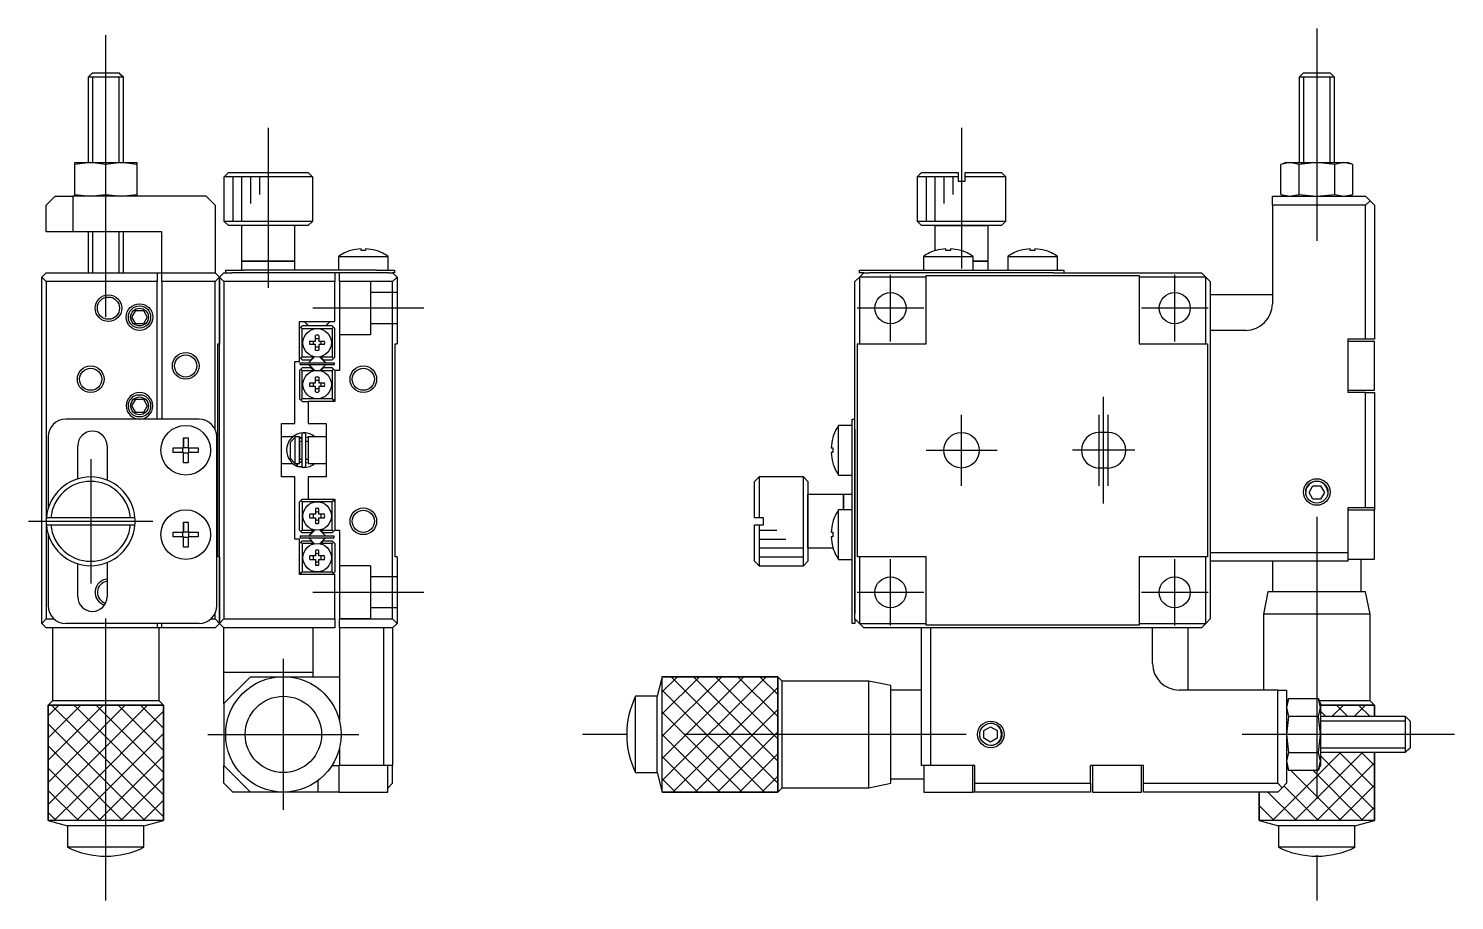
# Model space of a CAD drawing. Extents: x 9 to 355, y 7 to 229.
# Drawn here: x 194 to 354.6, y 74.6 to 172.8 of the extents above; entities that cross this region are included whole.
import ezdxf

# ---------------------------------------------------------------- set-up
doc = ezdxf.new("R2010")
doc.units = 0
doc.linetypes.add('CENTER', pattern=[50.8, 31.75, -6.35, 6.35, -6.35])
doc.linetypes.add('DASHED', pattern=[19.05, 12.7, -6.35])
doc.layers.get('0').update_dxf_attribs({"linetype": 'CONTINUOUS'})
doc.layers.add('CENTER', color=1, linetype='CENTER')

msp = doc.modelspace()

# ---------------------------------------------------------------- linework, layer by layer
at = {"color": 7, "linetype": 'CONTINUOUS'}
for p, q in [((200.94, 167.56), (200.69, 167.31)), ((202.69, 167.31), (200.69, 167.31)), ((200.69, 167.31), (200.69, 157.71)), ((201.19, 167.81), (200.94, 167.56)), ((201.19, 167.81), (202.69, 167.81)), ((202.69, 167.81), (204.19, 167.81)), ((204.69, 167.31), (202.69, 167.31)), ((204.44, 167.56), (204.19, 167.81)), ((204.69, 167.31), (204.44, 167.56)), ((204.69, 157.71), (204.69, 167.31)), ((337.3, 167.56), (337.05, 167.31)), ((341.05, 167.31), (337.05, 167.31)), ((337.05, 167.31), (337.05, 157.71)), ((337.55, 167.81), (337.3, 167.56)), ((337.55, 167.81), (340.55, 167.81)), ((340.8, 167.56), (340.55, 167.81)), ((341.05, 167.31), (340.8, 167.56)), ((341.05, 157.71), (341.05, 167.31)), ((200.94, 157.71), (199.19, 157.51)), ((199.19, 157.51), (199.19, 157.71)), ((199.19, 157.71), (200.94, 157.71)), ((199.19, 154.1), (199.19, 157.51)), ((200.94, 157.71), (204.44, 157.71)), ((202.69, 157.51), (200.94, 157.71)), ((204.44, 157.71), (202.69, 157.51)), ((202.69, 154.1), (202.69, 157.51)), ((206.19, 157.51), (204.44, 157.71)), ((204.44, 157.71), (206.19, 157.71)), ((206.19, 157.71), (206.19, 157.51)), ((206.19, 157.51), (206.19, 154.1)), ((336.02, 157.71), (335.01, 157.51)), ((335.55, 157.71), (335.01, 157.51)), ((335.01, 154.1), (335.01, 157.51)), ((335.55, 157.71), (336.02, 157.71)), ((337.03, 157.51), (336.02, 157.71)), ((336.02, 157.71), (339.05, 157.71)), ((339.05, 157.71), (337.03, 157.51)), ((337.03, 157.51), (337.03, 154.1)), ((341.07, 157.51), (339.05, 157.71)), ((339.05, 157.71), (342.08, 157.71)), ((342.08, 157.71), (341.07, 157.51)), ((341.07, 154.1), (341.07, 157.51)), ((343.09, 157.51), (342.08, 157.71)), ((342.08, 157.71), (342.55, 157.71)), ((343.09, 157.51), (342.55, 157.71)), ((343.09, 154.1), (343.09, 157.51)), ((216.01, 156.11), (216.51, 156.61)), ((225.97, 156.11), (216.01, 156.11)), ((216.01, 155.61), (216.01, 156.11)), ((216.51, 156.61), (225.47, 156.61)), ((225.47, 156.61), (225.97, 156.11)), ((225.97, 156.11), (225.97, 155.61)), ((294.55, 156.61), (294.05, 156.11)), ((298.65, 156.11), (294.05, 156.11)), ((294.05, 156.11), (294.05, 151.11)), ((294.55, 156.61), (298.65, 156.61)), ((298.65, 156.61), (298.65, 156.11)), ((298.65, 156.11), (298.65, 155.61)), ((299.45, 156.61), (303.55, 156.61)), ((299.45, 156.11), (299.45, 156.61)), ((304.05, 156.11), (299.45, 156.11)), ((299.45, 155.61), (299.45, 156.11)), ((304.05, 156.11), (303.55, 156.61)), ((304.05, 151.11), (304.05, 156.11)), ((215.99, 155.61), (216.01, 155.61)), ((215.99, 155.61), (215.99, 151.11)), ((225.97, 155.61), (225.99, 155.61)), ((225.99, 151.11), (225.99, 155.61)), ((298.65, 155.61), (299.45, 155.61)), ((196.99, 153.91), (195.99, 152.91)), ((195.99, 149.91), (195.99, 152.91)), ((196.99, 153.91), (198.99, 153.91)), ((198.99, 153.91), (198.99, 149.91)), ((213.99, 153.91), (198.99, 153.91)), ((199.19, 154.1), (200.94, 153.91)), ((199.19, 153.91), (199.19, 154.1)), ((200.94, 153.91), (202.69, 154.1)), ((202.69, 154.1), (204.44, 153.91)), ((204.44, 153.91), (206.19, 154.1)), ((206.19, 154.1), (206.19, 153.91)), ((214.99, 152.91), (213.99, 153.91)), ((214.99, 152.91), (214.99, 145.31)), ((334.05, 153.91), (344.55, 153.91)), ((334.05, 152.91), (334.05, 153.91)), ((334.05, 152.91), (334.05, 141.81)), ((344.55, 152.91), (334.05, 152.91)), ((335.01, 154.1), (336.02, 153.91)), ((335.01, 154.1), (335.55, 153.91)), ((336.02, 153.91), (337.03, 154.1)), ((337.03, 154.1), (339.05, 153.91)), ((339.05, 153.91), (341.07, 154.1)), ((341.07, 154.1), (342.08, 153.91)), ((342.08, 153.91), (343.09, 154.1)), ((342.55, 153.91), (343.09, 154.1)), ((345.05, 153.41), (344.55, 153.91)), ((345.05, 153.41), (344.55, 152.91)), ((344.55, 137.81), (344.55, 152.91)), ((345.55, 152.91), (345.05, 153.41)), ((345.55, 152.91), (345.55, 137.81)), ((215.99, 151.11), (225.99, 151.11)), ((215.99, 151.11), (216.49, 150.61)), ((225.49, 150.61), (225.99, 151.11)), ((294.05, 151.11), (299.05, 151.11)), ((294.05, 151.11), (294.55, 150.61)), ((299.05, 151.11), (304.05, 151.11)), ((303.55, 150.61), (304.05, 151.11)), ((198.99, 149.91), (195.99, 149.91)), ((208.99, 149.91), (198.99, 149.91)), ((200.69, 149.91), (200.69, 145.31)), ((204.69, 145.31), (204.69, 149.91)), ((208.99, 145.31), (208.99, 149.91)), ((225.49, 150.61), (216.49, 150.61)), ((217.99, 150.61), (217.99, 146.61)), ((223.99, 146.61), (223.99, 150.61)), ((296.05, 150.61), (294.55, 150.61)), ((299.05, 150.61), (294.55, 150.61)), ((302.05, 150.61), (296.05, 150.61)), ((296.05, 150.61), (299.05, 150.61)), ((296.05, 150.61), (296.05, 147.78)), ((303.55, 150.61), (299.05, 150.61)), ((299.05, 150.61), (302.05, 150.61)), ((303.55, 150.61), (302.05, 150.61)), ((302.05, 146.61), (302.05, 150.61)), ((230.29, 147.8), (230.29, 147.81)), ((231.43, 147.8), (231.43, 147.99)), ((231.95, 147.8), (231.43, 147.8)), ((231.95, 147.99), (231.95, 147.8)), ((233.09, 147.81), (233.09, 147.8)), ((296.15, 147.8), (296.15, 147.81)), ((297.29, 147.8), (297.29, 147.99)), ((297.81, 147.8), (297.29, 147.8)), ((297.81, 147.99), (297.81, 147.8)), ((298.95, 147.81), (298.95, 147.8)), ((305.65, 147.8), (305.65, 147.81)), ((306.79, 147.8), (306.79, 147.99)), ((307.31, 147.8), (306.79, 147.8)), ((307.31, 147.99), (307.31, 147.8)), ((308.45, 147.81), (308.45, 147.8)), ((217.99, 146.61), (223.99, 146.61)), ((223.99, 146.61), (217.99, 146.61)), ((217.99, 146.61), (217.99, 145.61)), ((223.99, 145.61), (223.99, 146.61)), ((228.89, 147.15), (234.49, 147.15)), ((228.89, 147.15), (228.89, 145.61)), ((234.49, 145.61), (234.49, 147.15)), ((294.75, 147.15), (297.55, 147.15)), ((294.75, 147.15), (294.75, 145.61)), ((297.55, 147.15), (300.35, 147.15)), ((300.35, 145.61), (300.35, 147.15)), ((300.35, 146.61), (302.05, 146.61)), ((302.05, 146.61), (300.35, 146.61)), ((302.05, 145.61), (302.05, 146.61)), ((304.25, 147.15), (307.05, 147.15)), ((304.25, 147.15), (304.25, 145.61)), ((307.05, 147.15), (309.85, 147.15)), ((309.85, 145.61), (309.85, 147.15)), ((195.99, 145.31), (195.49, 144.81)), ((195.49, 144.81), (195.99, 144.31)), ((195.49, 105.81), (195.49, 144.81)), ((195.99, 145.31), (208.49, 145.31)), ((208.49, 145.31), (208.49, 144.31)), ((208.49, 145.31), (208.99, 145.31)), ((208.99, 145.31), (214.99, 145.31)), ((208.99, 144.31), (208.99, 145.31)), ((214.99, 145.31), (215.49, 144.81)), ((215.49, 144.81), (214.99, 144.31)), ((215.99, 145.31), (215.49, 144.81)), ((215.49, 144.81), (215.99, 144.31)), ((215.49, 105.81), (215.49, 144.81)), ((215.49, 144.81), (215.49, 137.31)), ((215.99, 145.31), (216.87, 145.31)), ((216.19, 145.31), (216.19, 145.61)), ((216.19, 145.61), (218.19, 145.61)), ((218.19, 145.31), (216.87, 145.31)), ((233.19, 145.61), (218.19, 145.61)), ((233.19, 145.31), (218.19, 145.31)), ((228.49, 145.31), (228.49, 144.31)), ((228.99, 144.31), (228.99, 145.31)), ((233.19, 145.61), (235.19, 145.61)), ((234.51, 145.31), (233.19, 145.31)), ((234.51, 145.31), (234.99, 145.31)), ((235.19, 145.31), (234.99, 145.31)), ((234.99, 145.31), (235.49, 144.81)), ((235.49, 144.81), (234.99, 144.31)), ((235.19, 145.61), (235.19, 145.31)), ((235.49, 144.81), (235.49, 137.31)), ((287.55, 144.81), (287.05, 144.31)), ((287.55, 145.31), (287.55, 145.61)), ((287.55, 145.61), (289.55, 145.61)), ((288.05, 145.31), (287.55, 145.31)), ((288.05, 145.31), (287.55, 144.81)), ((287.55, 144.81), (287.55, 137.31)), ((295.05, 144.81), (287.55, 144.81)), ((288.05, 145.31), (288.68, 145.31)), ((289.55, 145.31), (288.68, 145.31)), ((289.55, 145.61), (308.55, 145.61)), ((308.55, 145.31), (289.55, 145.31)), ((295.05, 145.01), (319.05, 145.01)), ((295.05, 144.81), (295.05, 145.01)), ((295.05, 137.31), (295.05, 144.81)), ((308.55, 145.61), (310.55, 145.61)), ((309.42, 145.31), (308.55, 145.31)), ((309.42, 145.31), (326.05, 145.31)), ((310.55, 145.61), (310.55, 145.31)), ((319.05, 145.01), (319.05, 144.81)), ((319.05, 145.01), (319.05, 144.81)), ((326.55, 144.81), (319.05, 144.81)), ((319.05, 144.81), (319.05, 137.31)), ((326.55, 144.81), (326.05, 145.31)), ((326.55, 137.31), (326.55, 144.81)), ((327.05, 144.31), (326.55, 144.81)), ((208.49, 144.31), (195.99, 144.31)), ((195.99, 144.31), (195.99, 117.31)), ((208.49, 128.81), (208.49, 144.31)), ((208.99, 144.31), (208.99, 128.81)), ((214.99, 144.31), (208.99, 144.31)), ((214.99, 127.68), (214.99, 144.31)), ((215.99, 144.31), (215.99, 106.31)), ((228.49, 144.31), (215.99, 144.31)), ((228.49, 139.81), (228.49, 144.31)), ((228.99, 144.31), (228.99, 134.31)), ((234.99, 144.31), (228.99, 144.31)), ((234.99, 106.31), (234.99, 144.31)), ((287.05, 106.31), (287.05, 144.31)), ((327.05, 144.31), (327.05, 106.31)), ((334.05, 142.81), (327.05, 142.81)), ((205.62, 140.31), (206.06, 141.06)), ((206.06, 139.56), (205.62, 140.31)), ((206.06, 141.06), (206.92, 141.06)), ((206.92, 141.06), (207.36, 140.31)), ((207.36, 140.31), (206.92, 139.56)), ((224.49, 139.81), (228.49, 139.81)), ((224.49, 135.31), (224.49, 139.81)), ((225.01, 139.81), (225.24, 139.58)), ((227.74, 139.58), (227.97, 139.81)), ((206.92, 139.56), (206.06, 139.56)), ((224.64, 139.16), (224.49, 139.01)), ((224.64, 139.16), (224.79, 139.31)), ((224.79, 139.01), (224.64, 139.16)), ((228.19, 139.31), (224.79, 139.31)), ((224.79, 135.81), (224.79, 139.01)), ((224.79, 139.01), (226.49, 139.01)), ((225.24, 139.58), (225.49, 139.33)), ((226.49, 139.33), (225.49, 139.33)), ((226.29, 137.61), (226.29, 138.23)), ((227.49, 139.33), (226.49, 139.33)), ((226.49, 139.01), (228.19, 139.01)), ((226.69, 138.23), (226.69, 137.61)), ((227.49, 139.33), (227.74, 139.58)), ((228.19, 139.31), (228.34, 139.16)), ((228.34, 139.16), (228.19, 139.01)), ((228.19, 139.01), (228.19, 135.81)), ((228.49, 139.01), (228.34, 139.16)), ((228.49, 135.81), (228.49, 139.01)), ((331.05, 138.81), (327.05, 138.81)), ((327.05, 138.81), (327.05, 113.81)), ((327.05, 138.81), (327.05, 113.81)), ((215.29, 137.31), (215.49, 137.31)), ((215.29, 113.31), (215.29, 137.31)), ((225.66, 137.61), (226.29, 137.61)), ((226.29, 137.21), (225.66, 137.21)), ((226.29, 136.58), (226.29, 137.21)), ((226.69, 137.61), (227.32, 137.61)), ((226.69, 137.21), (226.69, 136.58)), ((227.32, 137.21), (226.69, 137.21)), ((235.29, 137.31), (235.49, 137.31)), ((235.29, 113.31), (235.29, 137.31)), ((287.35, 137.31), (287.55, 137.31)), ((287.35, 113.31), (287.35, 137.31)), ((287.55, 137.31), (295.05, 137.31)), ((319.05, 137.31), (326.55, 137.31)), ((326.55, 137.31), (326.75, 137.31)), ((326.75, 137.31), (326.75, 113.31)), ((344.55, 137.81), (342.55, 137.81)), ((342.55, 137.81), (342.55, 131.81)), ((345.55, 137.56), (342.55, 137.56)), ((345.55, 137.81), (344.55, 137.81)), ((345.55, 132.06), (345.55, 137.56)), ((223.99, 135.31), (224.49, 135.31)), ((223.99, 128.31), (223.99, 135.31)), ((224.49, 135.81), (224.64, 135.66)), ((224.59, 134.96), (224.59, 135.16)), ((224.59, 135.16), (228.39, 135.16)), ((224.59, 134.96), (228.39, 134.96)), ((224.64, 135.66), (224.79, 135.81)), ((224.79, 135.51), (224.64, 135.66)), ((226.09, 135.81), (224.79, 135.81)), ((224.79, 135.51), (225.79, 135.51)), ((226.21, 135.83), (225.59, 135.22)), ((225.59, 134.93), (226.24, 134.29)), ((225.59, 134.9), (226.21, 134.28)), ((226.09, 135.81), (225.79, 135.51)), ((226.13, 135.85), (226.09, 135.81)), ((227, 135.57), (226.75, 135.83)), ((227.39, 135.22), (226.78, 135.83)), ((226.78, 134.28), (227.39, 134.9)), ((226.89, 135.81), (226.85, 135.85)), ((228.19, 135.81), (226.89, 135.81)), ((227.19, 135.51), (226.89, 135.81)), ((227.39, 135.18), (227, 135.57)), ((227.19, 135.51), (228.19, 135.51)), ((228.19, 135.81), (228.34, 135.66)), ((228.34, 135.66), (228.19, 135.51)), ((228.34, 135.66), (228.49, 135.81)), ((228.39, 135.16), (228.39, 134.96)), ((224.64, 134.46), (224.49, 134.31)), ((224.49, 134.31), (224.49, 131.11)), ((224.64, 134.46), (224.79, 134.61)), ((224.79, 134.31), (224.64, 134.46)), ((225.79, 134.61), (224.79, 134.61)), ((224.79, 131.11), (224.79, 134.31)), ((224.79, 134.31), (226.09, 134.31)), ((225.79, 134.61), (226.09, 134.31)), ((226.09, 134.31), (226.13, 134.27)), ((226.29, 132.91), (226.29, 133.53)), ((226.69, 133.53), (226.69, 132.91)), ((226.85, 134.27), (226.89, 134.31)), ((226.89, 134.31), (227.19, 134.61)), ((226.89, 134.31), (228.19, 134.31)), ((228.19, 134.61), (227.19, 134.61)), ((228.19, 134.61), (228.34, 134.46)), ((228.34, 134.46), (228.19, 134.31)), ((228.19, 134.31), (228.19, 131.11)), ((228.49, 134.31), (228.34, 134.46)), ((228.49, 134.31), (228.49, 130.81)), ((228.99, 134.31), (228.49, 134.31)), ((225.66, 132.91), (226.29, 132.91)), ((226.29, 132.51), (225.66, 132.51)), ((226.29, 131.88), (226.29, 132.51)), ((226.69, 132.91), (227.32, 132.91)), ((227.32, 132.51), (226.69, 132.51)), ((226.69, 132.51), (226.69, 131.88)), ((342.55, 132.06), (345.55, 132.06)), ((344.55, 131.81), (342.55, 131.81)), ((344.55, 118.81), (344.55, 131.81)), ((344.55, 131.81), (345.55, 131.81)), ((345.55, 131.81), (345.55, 118.81)), ((205.62, 130.31), (206.06, 131.06)), ((206.06, 129.56), (205.62, 130.31)), ((206.06, 131.06), (206.92, 131.06)), ((206.92, 131.06), (207.36, 130.31)), ((207.36, 130.31), (206.92, 129.56)), ((224.49, 131.11), (224.64, 130.96)), ((224.64, 130.96), (224.79, 131.11)), ((224.79, 130.81), (224.64, 130.96)), ((226.49, 131.11), (224.79, 131.11)), ((224.79, 130.81), (225.49, 130.81)), ((228.49, 130.81), (225.49, 130.81)), ((225.49, 130.81), (225.49, 128.31)), ((228.19, 131.11), (226.49, 131.11)), ((228.19, 131.11), (228.34, 130.96)), ((228.34, 130.96), (228.19, 130.81)), ((228.34, 130.96), (228.49, 131.11)), ((213.19, 128.81), (198.19, 128.81)), ((206.92, 129.56), (206.06, 129.56)), ((286.75, 128.81), (287.05, 128.81)), ((286.75, 126.81), (286.75, 128.81)), ((222.49, 128.31), (223.99, 128.31)), ((222.49, 122.31), (222.49, 128.31)), ((224.21, 127.11), (224.2, 127.1)), ((224.21, 127.11), (224.2, 127.1)), ((224.28, 127.13), (224.21, 127.11)), ((224.77, 127.05), (224.77, 123.6)), ((225.22, 123.6), (225.22, 127.05)), ((225.49, 128.31), (227.49, 128.31)), ((227.49, 128.31), (227.49, 126.38)), ((285.21, 125.31), (285.21, 128.11)), ((286.75, 128.11), (285.21, 128.11)), ((287.05, 127.68), (287.05, 126.81)), ((315.55, 127.31), (314.55, 127.31)), ((196.19, 126.81), (196.19, 118.71)), ((199.54, 122.09), (199.54, 125.81)), ((202.84, 125.81), (202.84, 121.95)), ((210.29, 125.57), (211.43, 125.57)), ((210.29, 125.05), (210.29, 125.57)), ((211.36, 125.05), (211.36, 125.57)), ((211.43, 126.71), (211.95, 126.71)), ((211.43, 125.57), (211.43, 126.71)), ((211.43, 126.71), (211.43, 125.64)), ((211.43, 125.57), (211.43, 125.64)), ((211.43, 125.64), (211.95, 125.64)), ((211.95, 126.71), (211.95, 125.57)), ((211.95, 125.57), (213.09, 125.57)), ((212.02, 125.57), (212.02, 125.05)), ((213.09, 125.57), (213.09, 125.05)), ((215.19, 107.81), (215.19, 126.81)), ((223.73, 126.81), (222.49, 126.81)), ((223.49, 126.23), (223.99, 126.76)), ((223.49, 124.39), (223.49, 126.23)), ((223.99, 126.81), (223.99, 126.76)), ((224.49, 126.81), (223.99, 126.81)), ((223.99, 126.76), (223.99, 123.87)), ((224.49, 123.81), (224.49, 126.81)), ((224.49, 126.31), (224.49, 126.81)), ((224.49, 126.74), (224.77, 126.81)), ((224.49, 126.72), (224.5, 126.72)), ((224.49, 124.31), (224.49, 126.31)), ((224.49, 126.31), (224.49, 124.31)), ((224.77, 126.31), (224.49, 126.31)), ((224.5, 126.72), (224.51, 126.72)), ((224.51, 126.72), (224.53, 126.72)), ((224.53, 126.72), (224.54, 126.72)), ((224.54, 126.72), (224.55, 126.71)), ((224.55, 126.71), (224.57, 126.71)), ((224.57, 126.71), (224.58, 126.71)), ((224.58, 126.71), (224.59, 126.7)), ((224.59, 126.7), (224.61, 126.7)), ((224.61, 126.7), (224.62, 126.69)), ((224.62, 126.69), (224.63, 126.68)), ((224.63, 126.68), (224.64, 126.68)), ((224.64, 126.68), (224.65, 126.67)), ((224.65, 126.67), (224.66, 126.66)), ((224.66, 126.66), (224.67, 126.65)), ((224.67, 126.65), (224.68, 126.64)), ((224.68, 126.64), (224.69, 126.63)), ((224.69, 126.63), (224.7, 126.62)), ((224.7, 126.62), (224.71, 126.61)), ((224.71, 126.61), (224.72, 126.6)), ((224.72, 126.6), (224.73, 126.59)), ((224.73, 126.59), (224.73, 126.58)), ((224.73, 126.58), (224.74, 126.57)), ((224.74, 126.57), (224.75, 126.56)), ((224.75, 126.56), (224.75, 126.54)), ((224.75, 126.54), (224.76, 126.53)), ((224.76, 126.53), (224.76, 126.52)), ((224.76, 126.52), (224.76, 126.5)), ((224.76, 126.5), (224.77, 126.49)), ((224.77, 126.49), (224.77, 126.48)), ((224.77, 126.48), (224.77, 126.46)), ((224.77, 126.46), (224.77, 126.45)), ((224.77, 126.45), (224.77, 126.44)), ((225.22, 126.81), (225.49, 126.74)), ((225.49, 126.31), (225.22, 126.31)), ((225.49, 126.81), (225.49, 123.81)), ((227.49, 126.81), (225.49, 126.81)), ((227.49, 126.38), (227.49, 124.23)), ((284.36, 125.57), (284.56, 125.57)), ((284.55, 126.71), (284.56, 126.71)), ((284.56, 125.57), (284.56, 125.05)), ((285.21, 122.51), (285.21, 125.31)), ((286.75, 107.81), (286.75, 126.81)), ((287.05, 126.81), (287.05, 107.81)), ((211.43, 125.05), (210.29, 125.05)), ((211.43, 123.91), (211.43, 125.05)), ((211.43, 124.98), (211.43, 125.05)), ((211.43, 123.91), (211.43, 124.98)), ((211.95, 124.98), (211.43, 124.98)), ((211.95, 123.91), (211.43, 123.91)), ((211.95, 125.05), (211.95, 123.91)), ((213.09, 125.05), (211.95, 125.05)), ((222.49, 123.81), (223.77, 123.81)), ((223.99, 123.87), (223.49, 124.39)), ((223.49, 124.39), (223.49, 124.39)), ((223.77, 123.81), (223.77, 123.81)), ((223.77, 123.81), (223.77, 123.81)), ((223.99, 123.87), (223.99, 123.81)), ((223.99, 123.81), (224.49, 123.81)), ((224.2, 123.54), (224.28, 123.8)), ((224.24, 123.66), (224.23, 123.64)), ((224.23, 123.64), (224.23, 123.63)), ((224.25, 123.69), (224.24, 123.67)), ((224.24, 123.67), (224.24, 123.66)), ((224.26, 123.71), (224.25, 123.69)), ((224.27, 123.74), (224.26, 123.72)), ((224.26, 123.72), (224.26, 123.71)), ((224.28, 123.76), (224.27, 123.74)), ((224.28, 123.8), (224.29, 123.81)), ((224.29, 123.79), (224.28, 123.77)), ((224.28, 123.77), (224.28, 123.76)), ((224.3, 123.81), (224.29, 123.79)), ((224.49, 123.81), (224.49, 124.31)), ((224.49, 124.31), (224.77, 124.31)), ((224.5, 123.93), (224.49, 123.93)), ((224.51, 123.93), (224.5, 123.93)), ((224.52, 123.93), (224.51, 123.93)), ((224.54, 123.93), (224.52, 123.93)), ((224.55, 123.93), (224.54, 123.93)), ((224.56, 123.93), (224.55, 123.93)), ((224.58, 123.94), (224.56, 123.93)), ((224.59, 123.94), (224.58, 123.94)), ((224.6, 123.95), (224.59, 123.94)), ((224.61, 123.95), (224.6, 123.95)), ((224.63, 123.96), (224.61, 123.95)), ((224.64, 123.97), (224.63, 123.96)), ((224.65, 123.97), (224.64, 123.97)), ((224.66, 123.98), (224.65, 123.97)), ((224.67, 123.99), (224.66, 123.98)), ((224.68, 124), (224.67, 123.99)), ((224.69, 124.01), (224.68, 124)), ((224.7, 124.02), (224.69, 124.01)), ((224.71, 124.03), (224.7, 124.02)), ((224.72, 124.04), (224.71, 124.03)), ((224.73, 124.06), (224.72, 124.05)), ((224.72, 124.05), (224.72, 124.04)), ((224.74, 124.07), (224.73, 124.06)), ((224.75, 124.1), (224.74, 124.08)), ((224.74, 124.08), (224.74, 124.07)), ((224.76, 124.12), (224.75, 124.11)), ((224.75, 124.11), (224.75, 124.1)), ((224.77, 124.16), (224.76, 124.15)), ((224.76, 124.15), (224.76, 124.14)), ((224.76, 124.14), (224.76, 124.12)), ((224.77, 124.2), (224.77, 124.19)), ((224.77, 124.19), (224.77, 124.18)), ((224.77, 124.18), (224.77, 124.16)), ((225.22, 124.31), (225.49, 124.31)), ((225.49, 123.91), (225.22, 123.84)), ((225.49, 123.81), (227.49, 123.81)), ((227.49, 124.23), (227.49, 122.31)), ((284.56, 125.05), (284.36, 125.05)), ((284.56, 123.91), (284.55, 123.9)), ((223.99, 122.31), (222.49, 122.31)), ((223.99, 115.31), (223.99, 122.31)), ((224.18, 123.55), (224.21, 123.54)), ((224.22, 123.59), (224.21, 123.58)), ((224.21, 123.58), (224.21, 123.57)), ((224.21, 123.57), (224.21, 123.56)), ((224.21, 123.56), (224.21, 123.55)), ((224.21, 123.55), (224.21, 123.55)), ((224.21, 123.55), (224.21, 123.54)), ((224.21, 123.54), (224.21, 123.54)), ((224.21, 123.54), (224.21, 123.54)), ((224.21, 123.54), (224.21, 123.54)), ((224.21, 123.54), (224.24, 123.52)), ((224.23, 123.63), (224.22, 123.62)), ((224.22, 123.62), (224.22, 123.6)), ((224.22, 123.6), (224.22, 123.59)), ((224.24, 123.52), (224.28, 123.51)), ((224.27, 123.51), (224.96, 123.37)), ((224.28, 123.51), (224.31, 123.5)), ((224.31, 123.5), (224.35, 123.49)), ((224.35, 123.49), (224.38, 123.49)), ((224.38, 123.49), (224.42, 123.48)), ((224.42, 123.48), (224.45, 123.48)), ((224.45, 123.48), (224.49, 123.48)), ((224.49, 123.48), (224.52, 123.48)), ((224.52, 123.48), (224.56, 123.48)), ((224.56, 123.48), (224.6, 123.48)), ((224.6, 123.48), (224.63, 123.49)), ((224.63, 123.49), (224.67, 123.5)), ((224.67, 123.5), (224.7, 123.5)), ((224.7, 123.5), (224.73, 123.52)), ((224.73, 123.52), (224.77, 123.53)), ((224.77, 123.53), (224.78, 123.53)), ((225.49, 122.31), (225.49, 119.81)), ((227.49, 122.31), (225.49, 122.31)), ((276.25, 122.31), (275.75, 121.81)), ((276.25, 122.31), (276.25, 117.71)), ((281.25, 122.31), (276.25, 122.31)), ((281.25, 117.31), (281.25, 122.31)), ((281.75, 121.81), (281.25, 122.31)), ((285.21, 122.51), (286.75, 122.51)), ((315.55, 123.31), (314.55, 123.31)), ((275.75, 117.71), (275.75, 121.81)), ((281.75, 121.81), (281.75, 117.31)), ((281.75, 121.81), (281.75, 120.31)), ((338.19, 120.56), (338.62, 121.31)), ((338.62, 119.81), (338.19, 120.56)), ((338.62, 121.31), (339.48, 121.31)), ((339.48, 121.31), (339.92, 120.56)), ((339.92, 120.56), (339.48, 119.81)), ((224.49, 119.51), (224.64, 119.66)), ((224.49, 116.31), (224.49, 119.51)), ((224.79, 119.81), (224.64, 119.66)), ((224.64, 119.66), (224.79, 119.51)), ((224.79, 119.81), (225.49, 119.81)), ((224.79, 119.51), (224.79, 116.31)), ((226.49, 119.51), (224.79, 119.51)), ((225.49, 119.81), (228.49, 119.81)), ((228.19, 119.51), (226.49, 119.51)), ((228.34, 119.66), (228.19, 119.81)), ((228.19, 119.51), (228.34, 119.66)), ((228.19, 116.31), (228.19, 119.51)), ((228.34, 119.66), (228.49, 119.51)), ((228.49, 119.81), (228.49, 116.31)), ((281.75, 120.31), (281.75, 114.31)), ((281.75, 117.31), (281.75, 120.31)), ((285.75, 120.31), (281.75, 120.31)), ((285.75, 118.61), (285.75, 120.31)), ((285.75, 120.31), (285.75, 118.61)), ((286.75, 120.31), (285.75, 120.31)), ((339.48, 119.81), (338.62, 119.81)), ((195.99, 117.31), (195.99, 106.31)), ((196.51, 117.71), (196.01, 117.71)), ((205.47, 117.71), (196.51, 117.71)), ((205.97, 117.71), (205.47, 117.71)), ((226.29, 118.11), (225.66, 118.11)), ((225.66, 117.71), (226.29, 117.71)), ((226.29, 118.73), (226.29, 118.11)), ((226.29, 117.71), (226.29, 117.08)), ((226.69, 118.11), (226.69, 118.73)), ((227.32, 118.11), (226.69, 118.11)), ((226.69, 117.08), (226.69, 117.71)), ((226.69, 117.71), (227.32, 117.71)), ((276.25, 117.71), (275.75, 117.71)), ((276.75, 117.71), (276.25, 117.71)), ((276.75, 116.91), (276.75, 117.71)), ((281.25, 112.31), (281.25, 117.31)), ((281.75, 117.31), (281.75, 112.81)), ((281.75, 114.31), (281.75, 117.31)), ((285.21, 115.81), (285.21, 118.61)), ((286.75, 118.61), (285.21, 118.61)), ((344.55, 118.81), (342.55, 118.81)), ((342.55, 118.81), (342.55, 113.81)), ((345.55, 118.56), (342.55, 118.56)), ((345.55, 118.81), (344.55, 118.81)), ((345.55, 118.81), (345.55, 118.56)), ((345.55, 113.06), (345.55, 118.56)), ((196.01, 116.91), (196.51, 116.91)), ((196.19, 115.91), (196.19, 107.81)), ((196.51, 116.91), (205.47, 116.91)), ((205.47, 116.91), (205.97, 116.91)), ((210.29, 116.07), (211.43, 116.07)), ((210.29, 115.55), (210.29, 116.07)), ((211.36, 115.55), (211.36, 116.07)), ((211.43, 117.21), (211.95, 117.21)), ((211.43, 116.07), (211.43, 117.21)), ((211.43, 117.21), (211.43, 116.14)), ((211.43, 116.07), (211.43, 116.14)), ((211.43, 116.14), (211.95, 116.14)), ((211.95, 117.21), (211.95, 116.07)), ((211.95, 116.07), (213.09, 116.07)), ((212.02, 116.07), (212.02, 115.55)), ((213.09, 116.07), (213.09, 115.55)), ((224.64, 116.16), (224.49, 116.31)), ((224.59, 115.66), (228.39, 115.66)), ((224.59, 115.66), (224.59, 115.46)), ((224.79, 116.31), (224.64, 116.16)), ((224.64, 116.16), (224.79, 116.01)), ((224.79, 116.31), (226.09, 116.31)), ((225.79, 116.01), (224.79, 116.01)), ((225.59, 115.68), (226.24, 116.33)), ((226.21, 116.33), (225.59, 115.72)), ((225.79, 116.01), (226.09, 116.31)), ((226.09, 116.31), (226.13, 116.35)), ((227.39, 115.72), (226.78, 116.33)), ((226.85, 116.35), (226.89, 116.31)), ((226.89, 116.31), (228.19, 116.31)), ((226.89, 116.31), (227.19, 116.01)), ((228.19, 116.01), (227.19, 116.01)), ((228.34, 116.16), (228.19, 116.31)), ((228.19, 116.01), (228.34, 116.16)), ((228.49, 116.31), (228.34, 116.16)), ((228.39, 115.46), (228.39, 115.66)), ((228.49, 116.31), (228.99, 116.31)), ((228.99, 116.31), (228.99, 106.31)), ((275.75, 112.81), (275.75, 116.91)), ((275.75, 116.91), (276.25, 116.91)), ((276.25, 116.91), (276.25, 112.31)), ((276.25, 116.91), (276.75, 116.91)), ((284.36, 116.07), (284.56, 116.07)), ((284.55, 117.21), (284.56, 117.21)), ((284.56, 116.07), (284.56, 115.55)), ((285.21, 113.01), (285.21, 115.81)), ((211.43, 115.55), (210.29, 115.55)), ((211.43, 114.41), (211.43, 115.55)), ((211.43, 115.48), (211.43, 115.55)), ((211.43, 114.41), (211.43, 115.48)), ((211.95, 115.48), (211.43, 115.48)), ((211.95, 114.41), (211.43, 114.41)), ((211.95, 115.55), (211.95, 114.41)), ((213.09, 115.55), (211.95, 115.55)), ((224.49, 115.31), (223.99, 115.31)), ((224.49, 111.31), (224.49, 115.31)), ((224.49, 114.81), (224.64, 114.96)), ((224.59, 115.46), (228.39, 115.46)), ((224.79, 115.11), (224.64, 114.96)), ((224.64, 114.96), (224.79, 114.81)), ((224.79, 115.11), (225.79, 115.11)), ((224.79, 114.81), (224.79, 111.61)), ((226.09, 114.81), (224.79, 114.81)), ((225.59, 115.4), (226.21, 114.78)), ((226.09, 114.81), (225.79, 115.11)), ((226.13, 114.77), (226.09, 114.81)), ((226.29, 114.03), (226.29, 113.41)), ((226.69, 113.41), (226.69, 114.03)), ((227, 115.04), (226.75, 114.79)), ((226.78, 114.78), (227.39, 115.4)), ((226.89, 114.81), (226.85, 114.77)), ((227.19, 115.11), (226.89, 114.81)), ((228.19, 114.81), (226.89, 114.81)), ((227.39, 115.43), (227, 115.04)), ((227.19, 115.11), (228.19, 115.11)), ((228.34, 114.96), (228.19, 115.11)), ((228.19, 114.81), (228.34, 114.96)), ((228.19, 111.61), (228.19, 114.81)), ((228.34, 114.96), (228.49, 114.81)), ((228.49, 114.81), (228.49, 111.61)), ((281.75, 114.31), (281.75, 112.81)), ((281.75, 114.31), (284.58, 114.31)), ((284.56, 115.55), (284.36, 115.55)), ((284.56, 114.41), (284.55, 114.4)), ((199.54, 108.81), (199.54, 112.52)), ((202.84, 112.66), (202.84, 108.81)), ((215.49, 113.31), (215.29, 113.31)), ((215.49, 113.31), (215.49, 105.81)), ((226.29, 113.41), (225.66, 113.41)), ((225.66, 113.01), (226.29, 113.01)), ((226.29, 113.01), (226.29, 112.38)), ((227.32, 113.41), (226.69, 113.41)), ((226.69, 112.38), (226.69, 113.01)), ((226.69, 113.01), (227.32, 113.01)), ((235.49, 113.31), (235.29, 113.31)), ((235.49, 113.31), (235.49, 105.81)), ((275.75, 112.81), (276.25, 112.31)), ((281.25, 112.31), (281.75, 112.81)), ((285.21, 113.01), (286.75, 113.01)), ((287.55, 113.31), (287.35, 113.31)), ((287.55, 113.31), (287.55, 105.81)), ((295.05, 113.31), (287.55, 113.31)), ((295.05, 105.81), (295.05, 113.31)), ((326.55, 113.31), (319.05, 113.31)), ((319.05, 113.31), (319.05, 105.81)), ((326.55, 105.81), (326.55, 113.31)), ((326.75, 113.31), (326.55, 113.31)), ((327.05, 113.81), (342.55, 113.81)), ((342.55, 112.81), (327.05, 112.81)), ((334.05, 112.81), (334.05, 109.36)), ((342.55, 113.81), (342.55, 112.81)), ((342.55, 113.06), (345.55, 113.06)), ((344.05, 109.36), (344.05, 113.06)), ((224.64, 111.46), (224.49, 111.61)), ((228.49, 111.31), (224.49, 111.31)), ((224.79, 111.61), (224.64, 111.46)), ((224.64, 111.46), (224.79, 111.31)), ((224.79, 111.61), (226.49, 111.61)), ((226.49, 111.61), (228.19, 111.61)), ((228.34, 111.46), (228.19, 111.61)), ((228.19, 111.31), (228.34, 111.46)), ((228.49, 111.61), (228.34, 111.46)), ((228.49, 106.31), (228.49, 111.31)), ((276.25, 112.31), (281.25, 112.31)), ((333.55, 109.36), (333.05, 106.86)), ((344.55, 109.36), (333.55, 109.36)), ((345.05, 106.86), (344.55, 109.36)), ((286.75, 105.81), (286.75, 107.81)), ((287.05, 107.81), (287.05, 106.94)), ((195.99, 106.31), (195.49, 105.81)), ((195.99, 106.31), (196.87, 106.31)), ((214.51, 106.31), (214.99, 106.31)), ((214.99, 106.31), (214.99, 106.94)), ((214.99, 106.31), (215.49, 105.81)), ((215.99, 106.31), (215.49, 105.81)), ((215.99, 106.31), (228.49, 106.31)), ((228.49, 106.31), (228.49, 105.31)), ((228.99, 106.31), (234.99, 106.31)), ((228.99, 105.31), (228.99, 106.31)), ((234.99, 106.31), (235.49, 105.81)), ((287.05, 106.31), (287.05, 106.94)), ((287.05, 106.31), (287.55, 105.81)), ((287.05, 106.31), (287.05, 105.81)), ((326.55, 105.81), (327.05, 106.31)), ((345.05, 106.86), (333.05, 106.86)), ((333.05, 106.86), (333.05, 98.31)), ((345.05, 97.11), (345.05, 106.86)), ((195.49, 105.81), (195.99, 105.31)), ((208.49, 105.31), (195.99, 105.31)), ((196.69, 105.31), (196.69, 97.11)), ((213.19, 105.81), (198.19, 105.81)), ((208.49, 105.81), (208.49, 105.31)), ((208.99, 105.31), (208.49, 105.31)), ((208.69, 97.11), (208.69, 105.31)), ((208.99, 105.31), (208.99, 105.81)), ((214.99, 105.31), (208.99, 105.31)), ((215.49, 105.81), (214.99, 105.31)), ((215.49, 105.81), (215.99, 105.31)), ((215.99, 100.31), (215.99, 105.31)), ((228.49, 105.31), (215.99, 105.31)), ((225.99, 105.31), (225.99, 100.31)), ((228.99, 105.31), (228.99, 94.91)), ((234.99, 105.31), (228.99, 105.31)), ((233.99, 89.81), (233.99, 105.31)), ((235.49, 105.81), (234.99, 105.31)), ((234.99, 105.31), (234.99, 89.81)), ((287.05, 105.81), (286.75, 105.81)), ((287.55, 105.81), (288.05, 105.31)), ((287.55, 105.81), (295.05, 105.81)), ((295.55, 105.31), (288.05, 105.31)), ((294.55, 89.81), (294.55, 105.31)), ((295.05, 105.61), (295.05, 105.81)), ((319.05, 105.61), (295.05, 105.61)), ((295.55, 105.31), (295.55, 89.81)), ((320.55, 105.31), (295.55, 105.31)), ((320.55, 105.31), (295.55, 105.31)), ((319.05, 105.81), (326.55, 105.81)), ((319.05, 105.81), (319.05, 105.61)), ((320.55, 101.31), (320.55, 105.31)), ((326.05, 105.31), (320.55, 105.31)), ((324.55, 98.31), (324.55, 105.31)), ((326.05, 105.31), (326.55, 105.81)), ((215.99, 100.31), (225.99, 100.31)), ((215.99, 96.81), (215.99, 100.31)), ((218.99, 99.81), (215.99, 96.81)), ((218.99, 99.81), (222.69, 99.81)), ((222.69, 99.81), (228.99, 99.81)), ((225.99, 100.31), (225.99, 99.81)), ((265.35, 99.81), (264.76, 97.61)), ((265.35, 99.81), (278.35, 99.81)), ((265.35, 86.81), (265.35, 99.81)), ((278.85, 99.31), (278.35, 99.81)), ((278.35, 99.81), (278.35, 86.81)), ((278.85, 87.31), (278.85, 99.31)), ((288.6, 99.31), (278.85, 99.31)), ((288.6, 87.31), (288.6, 99.31)), ((291.1, 98.81), (288.6, 99.31)), ((291.1, 87.81), (291.1, 98.81)), ((294.55, 98.31), (291.1, 98.31)), ((334.65, 98.31), (323.55, 98.31)), ((334.65, 87.81), (334.65, 98.31)), ((334.65, 98.31), (335.65, 98.31)), ((335.65, 98.31), (335.65, 87.81)), ((196.69, 97.11), (196.19, 96.61)), ((200.49, 96.61), (196.19, 96.61)), ((196.19, 83.61), (196.19, 96.61)), ((196.19, 96.61), (209.19, 96.61)), ((200.66, 97.11), (196.69, 97.11)), ((208.69, 97.11), (200.66, 97.11)), ((209.19, 96.61), (208.69, 97.11)), ((209.19, 96.61), (209.19, 83.61)), ((215.99, 96.81), (215.99, 89.81)), ((262.35, 89.01), (262.35, 97.61)), ((264.76, 97.61), (262.35, 97.61)), ((264.76, 89.01), (264.76, 97.61)), ((335.85, 97.35), (335.65, 96.34)), ((335.85, 97.35), (335.65, 96.81)), ((335.65, 96.34), (335.85, 95.33)), ((335.85, 97.35), (339.25, 97.35)), ((339.45, 96.34), (339.25, 97.35)), ((339.45, 96.81), (339.25, 97.35)), ((339.25, 95.33), (339.45, 96.34)), ((345.05, 97.11), (339.34, 97.11)), ((339.45, 96.81), (339.45, 96.34)), ((339.45, 96.61), (345.55, 96.61)), ((339.45, 96.34), (339.45, 93.31)), ((345.55, 96.61), (345.05, 97.11)), ((345.55, 96.61), (345.55, 95.31)), ((335.85, 95.33), (335.65, 93.31)), ((339.25, 95.33), (335.85, 95.33)), ((339.45, 93.31), (339.25, 95.33)), ((349.05, 95.31), (339.45, 95.31)), ((349.05, 91.31), (349.05, 95.31)), ((349.3, 95.06), (349.05, 95.31)), ((349.55, 94.81), (349.3, 95.06)), ((349.55, 94.81), (349.55, 91.81)), ((301.55, 93.74), (302.3, 94.17)), ((301.55, 92.87), (301.55, 93.74)), ((302.3, 94.17), (303.05, 93.74)), ((303.05, 93.74), (303.05, 92.87)), ((335.65, 93.31), (335.85, 91.29)), ((339.25, 91.29), (339.45, 93.31)), ((339.45, 93.31), (339.45, 90.28)), ((228.99, 91.71), (228.99, 89.81)), ((302.3, 92.44), (301.55, 92.87)), ((303.05, 92.87), (302.3, 92.44)), ((349.05, 91.31), (349.3, 91.56)), ((349.3, 91.56), (349.55, 91.81)), ((335.85, 91.29), (335.65, 90.28)), ((335.65, 90.28), (335.85, 89.27)), ((335.85, 91.29), (339.25, 91.29)), ((339.45, 90.28), (339.25, 91.29)), ((339.25, 89.27), (339.45, 90.28)), ((339.45, 91.31), (349.05, 91.31)), ((339.45, 90.28), (339.45, 89.81)), ((345.55, 91.31), (345.55, 83.61)), ((215.99, 87.81), (215.99, 89.81)), ((215.99, 89.81), (218.99, 86.81)), ((228.17, 89.81), (228.94, 89.81)), ((228.99, 89.81), (228.94, 89.81)), ((228.94, 89.81), (228.94, 86.81)), ((233.99, 89.81), (228.99, 89.81)), ((234.99, 89.81), (233.99, 89.81)), ((234.44, 86.81), (234.44, 89.81)), ((234.99, 87.81), (234.99, 89.81)), ((262.35, 89.01), (264.76, 89.01)), ((264.76, 89.01), (265.35, 86.81)), ((295.55, 89.81), (294.55, 89.81)), ((294.8, 89.81), (294.8, 86.81)), ((300.55, 89.81), (295.55, 89.81)), ((300.3, 86.81), (300.3, 89.81)), ((300.55, 87.81), (300.55, 89.81)), ((319.55, 89.81), (313.55, 89.81)), ((313.55, 87.81), (313.55, 89.81)), ((313.8, 89.81), (313.8, 86.81)), ((319.3, 86.81), (319.3, 89.81)), ((319.55, 87.81), (319.55, 89.81)), ((335.65, 89.81), (335.85, 89.27)), ((335.85, 89.27), (339.25, 89.27)), ((339.25, 89.27), (339.45, 89.81)), ((215.99, 87.81), (216.99, 86.81)), ((218.99, 86.81), (216.99, 86.81)), ((222.69, 86.81), (218.99, 86.81)), ((226.59, 86.81), (222.69, 86.81)), ((226.59, 86.81), (226.59, 88.11)), ((228.94, 86.81), (226.59, 86.81)), ((228.94, 86.81), (234.44, 86.81)), ((234.44, 87.26), (234.99, 87.81)), ((278.35, 86.81), (265.35, 86.81)), ((278.35, 86.81), (278.85, 87.31)), ((278.85, 87.31), (288.6, 87.31)), ((288.6, 87.31), (291.1, 87.81)), ((291.1, 88.31), (294.8, 88.31)), ((294.8, 86.81), (300.3, 86.81)), ((300.55, 86.81), (300.3, 86.81)), ((300.55, 87.81), (313.55, 87.81)), ((300.55, 86.81), (300.55, 87.81)), ((313.55, 86.81), (300.55, 86.81)), ((313.55, 87.81), (313.55, 86.81)), ((313.8, 86.81), (319.3, 86.81)), ((319.55, 87.81), (334.65, 87.81)), ((319.55, 86.81), (319.55, 87.81)), ((334.65, 86.81), (319.55, 86.81)), ((332.55, 83.61), (332.55, 86.81)), ((335.15, 87.31), (334.65, 87.81)), ((334.65, 86.81), (335.15, 87.31)), ((335.15, 87.31), (335.65, 87.81)), ((196.19, 83.61), (198.39, 83.02)), ((209.19, 83.61), (196.19, 83.61)), ((209.19, 83.61), (200.49, 83.61)), ((206.99, 83.02), (209.19, 83.61)), ((332.55, 83.61), (334.75, 83.02)), ((345.55, 83.61), (332.55, 83.61)), ((343.35, 83.02), (345.55, 83.61)), ((201.24, 83.02), (198.39, 83.02)), ((198.39, 83.02), (198.39, 80.61)), ((206.99, 83.02), (201.24, 83.02)), ((206.99, 80.61), (206.99, 83.02)), ((343.35, 83.02), (334.75, 83.02)), ((334.75, 83.02), (334.75, 80.61)), ((343.35, 80.61), (343.35, 83.02)), ((201.24, 80.61), (198.39, 80.61)), ((206.99, 80.61), (201.24, 80.61)), ((343.35, 80.61), (334.75, 80.61))]:
    msp.add_line(p, q, dxfattribs=at)
at = {"color": 3, "linetype": 'CONTINUOUS'}
for p, q in [((201.19, 167.31), (201.19, 157.71)), ((204.19, 157.71), (204.19, 167.31)), ((337.55, 167.31), (337.55, 157.71)), ((340.55, 157.71), (340.55, 167.31)), ((216.99, 156.11), (216.99, 151.11)), ((217.99, 156.11), (217.99, 151.11)), ((218.99, 156.11), (218.99, 153.11)), ((219.99, 156.11), (219.99, 154.11)), ((295.05, 156.11), (295.05, 151.11)), ((296.05, 156.11), (296.05, 151.11)), ((297.05, 156.11), (297.05, 153.11)), ((298.05, 156.11), (298.05, 154.11)), ((201.19, 149.91), (201.19, 145.31)), ((204.19, 145.31), (204.19, 149.91)), ((276.25, 116.31), (278.25, 116.31)), ((276.25, 115.31), (279.25, 115.31)), ((276.25, 114.31), (281.25, 114.31)), ((276.25, 113.31), (281.25, 113.31)), ((265.35, 86.81), (265.35, 99.81)), ((278.35, 99.81), (265.35, 99.81)), ((265.35, 98.11), (267.05, 99.81)), ((265.35, 95.61), (269.55, 99.81)), ((265.35, 93.11), (272.05, 99.81)), ((265.35, 90.61), (274.55, 99.81)), ((265.35, 88.11), (277.05, 99.81)), ((266.35, 99.81), (278.35, 87.81)), ((268.85, 99.81), (278.35, 90.31)), ((271.35, 99.81), (278.35, 92.81)), ((273.85, 99.81), (278.35, 95.31)), ((276.35, 99.81), (278.35, 97.81)), ((278.35, 86.81), (278.35, 99.81)), ((265.35, 98.31), (276.85, 86.81)), ((266.55, 86.81), (278.35, 98.61)), ((196.19, 96.61), (196.19, 83.61)), ((197.39, 96.61), (196.19, 95.41)), ((196.59, 96.61), (199.49, 93.71)), ((199.09, 96.61), (199.49, 96.21)), ((199.89, 96.61), (199.49, 96.21)), ((202.39, 96.61), (199.49, 93.71)), ((204.89, 96.61), (199.49, 91.21)), ((207.39, 96.61), (199.49, 88.71)), ((209.19, 96.61), (200.49, 96.61)), ((201.59, 96.61), (209.19, 89.01)), ((204.09, 96.61), (209.19, 91.51)), ((206.59, 96.61), (209.19, 94.01)), ((209.09, 96.61), (209.19, 96.51)), ((209.19, 83.61), (209.19, 96.61)), ((345.55, 96.61), (339.45, 96.61)), ((339.45, 96.51), (339.55, 96.61)), ((340.75, 95.31), (342.05, 96.61)), ((342.55, 95.31), (341.25, 96.61)), ((343.25, 95.31), (344.55, 96.61)), ((345.05, 95.31), (343.75, 96.61)), ((345.55, 95.31), (345.55, 96.61)), ((199.49, 96.21), (196.19, 92.91)), ((199.49, 96.21), (209.19, 86.51)), ((209.19, 95.91), (199.49, 86.21)), ((265.35, 95.81), (274.35, 86.81)), ((269.05, 86.81), (278.35, 96.11)), ((340.05, 95.31), (339.45, 95.91)), ((349.05, 94.81), (339.45, 94.81)), ((196.19, 94.51), (199.49, 91.21)), ((199.49, 93.71), (196.19, 90.41)), ((199.49, 93.71), (209.19, 84.01)), ((209.19, 93.41), (199.49, 83.71)), ((265.35, 93.31), (271.85, 86.81)), ((271.55, 86.81), (278.35, 93.61)), ((196.19, 92.01), (199.49, 88.71)), ((339.45, 91.81), (349.05, 91.81)), ((199.49, 91.21), (196.19, 87.91)), ((199.49, 91.21), (207.09, 83.61)), ((209.19, 90.91), (201.89, 83.61)), ((265.35, 90.81), (269.35, 86.81)), ((274.05, 86.81), (278.35, 91.11)), ((334.05, 83.61), (341.75, 91.31)), ((336.55, 83.61), (344.25, 91.31)), ((339.05, 83.61), (345.55, 90.11)), ((345.55, 84.81), (339.45, 90.91)), ((345.55, 87.31), (341.55, 91.31)), ((345.55, 89.81), (344.05, 91.31)), ((345.55, 83.61), (345.55, 91.31)), ((196.19, 89.51), (199.49, 86.21)), ((199.49, 88.71), (196.19, 85.41)), ((199.49, 88.71), (204.59, 83.61)), ((209.19, 88.41), (204.39, 83.61)), ((276.55, 86.81), (278.35, 88.61)), ((341.75, 83.61), (336.09, 89.27)), ((344.25, 83.61), (338.59, 89.27)), ((196.19, 87.01), (199.49, 83.71)), ((265.35, 88.31), (266.85, 86.81)), ((265.35, 86.81), (278.35, 86.81)), ((332.55, 86.81), (332.55, 83.61)), ((336.75, 83.61), (333.55, 86.81)), ((339.25, 83.61), (335.35, 87.51)), ((341.55, 83.61), (345.55, 87.61)), ((199.49, 86.21), (196.89, 83.61)), ((199.49, 86.21), (202.09, 83.61)), ((209.19, 85.91), (206.89, 83.61)), ((334.25, 83.61), (332.55, 85.31)), ((344.05, 83.61), (345.55, 85.11)), ((196.19, 84.51), (197.09, 83.61)), ((200.49, 83.61), (196.19, 83.61)), ((199.49, 83.71), (199.39, 83.61)), ((199.49, 83.71), (199.59, 83.61)), ((345.55, 83.61), (332.55, 83.61))]:
    msp.add_line(p, q, dxfattribs=at)
at = {"color": 3, "linetype": 'DASHED'}
for p, q in [((232.49, 144.31), (228.99, 144.31)), ((232.49, 144.31), (232.49, 138.31)), ((235.49, 143.06), (232.49, 143.06)), ((232.49, 138.31), (228.99, 138.31)), ((235.49, 139.56), (232.49, 139.56)), ((232.49, 112.31), (228.99, 112.31)), ((232.49, 112.31), (232.49, 106.31)), ((235.49, 111.06), (232.49, 111.06)), ((232.49, 106.31), (228.99, 106.31)), ((235.49, 107.56), (232.49, 107.56))]:
    msp.add_line(p, q, dxfattribs=at)
at = {"color": 7, "linetype": 'CONTINUOUS'}
for centre, radius in [((291.05, 141.31), 1.75), ((323.05, 141.31), 1.75), ((202.99, 141.31), 1.25), ((206.49, 140.31), 1.25), ((206.49, 140.31), 1), ((226.49, 137.41), 1.6), ((211.69, 134.81), 1.25), ((200.99, 133.31), 1.25), ((226.49, 132.71), 1.6), ((231.69, 133.31), 1.25), ((206.49, 130.31), 1.25), ((206.49, 130.31), 1), ((211.69, 125.31), 2.8), ((299.05, 125.31), 2), ((339.05, 120.61), 1.25), ((226.49, 117.91), 1.6), ((211.69, 115.81), 2.8), ((231.69, 117.31), 1.25), ((226.49, 113.21), 1.6), ((291.05, 109.31), 1.75), ((323.05, 109.31), 1.75), ((222.69, 93.31), 6.5), ((222.69, 93.31), 4.3), ((302.35, 93.31), 1.25)]:
    msp.add_circle(centre, radius, dxfattribs=at)
at = {"color": 3, "linetype": 'CONTINUOUS'}
for centre in [(202.99, 141.31), (206.49, 140.31), (211.69, 134.81), (200.99, 133.31), (231.69, 133.31), (339.05, 120.61), (231.69, 117.31), (302.35, 93.31)]:
    msp.add_circle(centre, 1.5, dxfattribs=at)
at = {"color": 7, "linetype": 'CONTINUOUS'}
for centre, radius, start, end in [((231.69, 143.01), 5, 106.2858, 124.0558), ((231.69, 143.01), 4.99, 92.9848, 106.2726), ((231.69, 143.01), 4.99, 73.7274, 87.0152), ((231.69, 143.01), 5, 55.9442, 73.7142), ((297.55, 143.01), 5, 106.2858, 124.0558), ((297.55, 143.01), 4.99, 92.9848, 106.2726), ((297.55, 143.01), 4.99, 73.7274, 87.0152), ((297.55, 143.01), 5, 55.9442, 73.7142), ((307.05, 143.01), 5, 106.2858, 124.0558), ((307.05, 143.01), 4.99, 92.9848, 106.2726), ((307.05, 143.01), 4.99, 73.7274, 87.0152), ((307.05, 143.01), 5, 55.9442, 73.7142), ((331.05, 141.81), 3, 270, 0), ((226.49, 137.41), 0.85, 76.391, 103.609), ((226.49, 137.41), 0.85, 166.391, 193.609), ((226.49, 137.41), 0.459, 154.1861, 205.8139), ((226.49, 137.41), 0.459, 64.1861, 115.8139), ((226.49, 137.41), 0.459, 244.1861, 295.8139), ((226.49, 137.41), 0.85, 256.391, 283.609), ((226.49, 137.41), 0.459, 334.1861, 25.8139), ((226.49, 137.41), 0.85, 346.391, 13.609), ((225.73, 135.07), 0.2, 135, 155.6939), ((225.73, 135.04), 0.2, 204.3061, 225), ((225.73, 135.07), 0.2, 216.0427, 225), ((227.25, 135.07), 0.2, 24.3061, 45), ((227.25, 135.04), 0.2, 36.0427, 45), ((227.25, 135.04), 0.2, 315, 335.6939), ((226.49, 132.71), 0.85, 76.391, 103.609), ((226.49, 132.71), 0.85, 166.391, 193.609), ((226.49, 132.71), 0.459, 154.1861, 205.8139), ((226.49, 132.71), 0.459, 64.1861, 115.8139), ((226.49, 132.71), 0.459, 244.1861, 295.8139), ((226.49, 132.71), 0.85, 256.391, 283.609), ((226.49, 132.71), 0.459, 334.1861, 25.8139), ((226.49, 132.71), 0.85, 346.391, 13.609), ((198.19, 126.81), 2, 90, 180), ((213.19, 126.81), 2, 0, 90), ((201.19, 125.81), 1.65, 0, 180), ((224.99, 125.32), 1.95, 90.8908, 246.3781), ((224.99, 127.05), 0.225, 0, 180), ((224.99, 125.32), 1.95, 49.5969, 89.1664), ((289.35, 125.31), 5, 145.9442, 163.7142), ((314.55, 125.31), 2, 90, 270), ((315.55, 125.31), 2, 270, 90), ((289.35, 125.31), 4.99, 163.7274, 177.0152), ((224.99, 125.33), 1.95, 270.8024, 308.8769), ((289.35, 125.31), 4.99, 182.9848, 196.2726), ((289.35, 125.31), 5, 196.2858, 214.0558), ((200.99, 117.31), 5, 4.5886, 175.4114), ((224.99, 123.6), 0.225, 180, 0), ((200.99, 117.31), 4.5, 5.0997, 174.9003), ((339.05, 120.56), 1.25, 90, 178.854), ((339.05, 120.56), 1.25, 1.146, 90), ((200.99, 117.31), 5, 175.4114, 184.5886), ((200.99, 117.31), 5, 355.4114, 4.5886), ((226.49, 117.91), 0.85, 166.391, 193.609), ((226.49, 117.91), 0.459, 154.1861, 205.8139), ((226.49, 117.91), 0.85, 76.391, 103.609), ((226.49, 117.91), 0.459, 64.1861, 115.8139), ((226.49, 117.91), 0.459, 244.1861, 295.8139), ((226.49, 117.91), 0.459, 334.1861, 25.8139), ((226.49, 117.91), 0.85, 346.391, 13.609), ((289.35, 115.81), 5, 145.9442, 163.7142), ((200.99, 117.31), 5, 184.5886, 355.4114), ((200.99, 117.31), 4.5, 185.0997, 354.9003), ((225.73, 115.57), 0.2, 135, 155.6939), ((225.73, 115.54), 0.2, 135, 143.9573), ((226.49, 117.91), 0.85, 256.391, 283.609), ((227.25, 115.57), 0.2, 24.3061, 45), ((289.35, 115.81), 4.99, 163.7274, 177.0152), ((225.73, 115.54), 0.2, 204.3061, 225), ((226.49, 113.21), 0.85, 76.391, 103.609), ((227.25, 115.57), 0.2, 315, 323.9573), ((227.25, 115.54), 0.2, 315, 335.6939), ((289.35, 115.81), 4.99, 182.9848, 196.2726), ((289.35, 115.81), 5, 196.2858, 214.0558), ((226.49, 113.21), 0.85, 166.391, 193.609), ((226.49, 113.21), 0.459, 154.1861, 205.8139), ((226.49, 113.21), 0.459, 64.1861, 115.8139), ((226.49, 113.21), 0.459, 244.1861, 295.8139), ((226.49, 113.21), 0.459, 334.1861, 25.8139), ((226.49, 113.21), 0.85, 346.391, 13.609), ((226.49, 113.21), 0.85, 256.391, 283.609), ((202.99, 109.31), 1.25, 96.8921, 255.5976), ((198.19, 107.81), 2, 180, 270), ((201.19, 108.81), 1.65, 180, 0), ((213.19, 107.81), 2, 270, 0), ((323.55, 101.31), 3, 180, 270), ((271.1, 93.31), 9.75, 153.8162, 206.1838), ((302.3, 93.31), 1.25, 0, 88.854), ((302.3, 93.31), 1.25, 271.146, 0), ((202.69, 89.35), 9.75, 243.8162, 296.1838), ((339.05, 89.35), 9.75, 243.8162, 296.1838)]:
    msp.add_arc(centre, radius, start, end, dxfattribs=at)
at = {"color": 3, "linetype": 'CONTINUOUS'}
for centre, radius, start, end in [((206.49, 130.31), 1.5, 0, 270), ((206.49, 130.31), 1.5, 270, 0), ((339.05, 120.56), 1.25, 90, 178.854), ((339.05, 120.56), 1.25, 1.146, 90), ((202.99, 109.31), 1.5, 95.7392, 252.9486), ((302.3, 93.31), 1.25, 0, 88.854), ((302.3, 93.31), 1.25, 271.146, 0)]:
    msp.add_arc(centre, radius, start, end, dxfattribs=at)
at = {"layer": 'CENTER', "color": 1, "linetype": 'CENTER'}
for p, q in [((202.69, 140.31), (202.69, 172.81)), ((339.05, 172.81), (339.05, 148.91)), ((220.99, 161.61), (220.99, 143.61)), ((299.05, 161.61), (299.05, 145.78)), ((291.05, 137.56), (291.05, 145.06)), ((323.05, 137.56), (323.05, 145.06)), ((238.49, 141.31), (225.99, 141.31)), ((294.8, 141.31), (287.3, 141.31)), ((326.8, 141.31), (319.3, 141.31)), ((315.05, 119.31), (315.05, 131.31)), ((299.05, 121.31), (299.05, 129.31)), ((314.55, 121.31), (314.55, 129.31)), ((315.55, 121.31), (315.55, 129.31)), ((295.05, 125.31), (303.05, 125.31)), ((318.55, 125.31), (311.55, 125.31)), ((200.99, 124.31), (200.99, 110.31)), ((193.99, 117.31), (207.99, 117.31)), ((339.05, 117.81), (339.05, 74.61)), ((291.05, 105.56), (291.05, 113.06)), ((323.05, 105.56), (323.05, 113.06)), ((202.69, 74.61), (202.69, 110.31)), ((238.49, 109.31), (225.99, 109.31)), ((294.8, 109.31), (287.3, 109.31)), ((326.8, 109.31), (319.3, 109.31)), ((222.69, 84.81), (222.69, 101.81)), ((214.19, 93.31), (231.19, 93.31)), ((299.55, 93.31), (256.35, 93.31)), ((354.55, 93.31), (330.65, 93.31))]:
    msp.add_line(p, q, dxfattribs=at)

doc.saveas('drawing.dxf')
